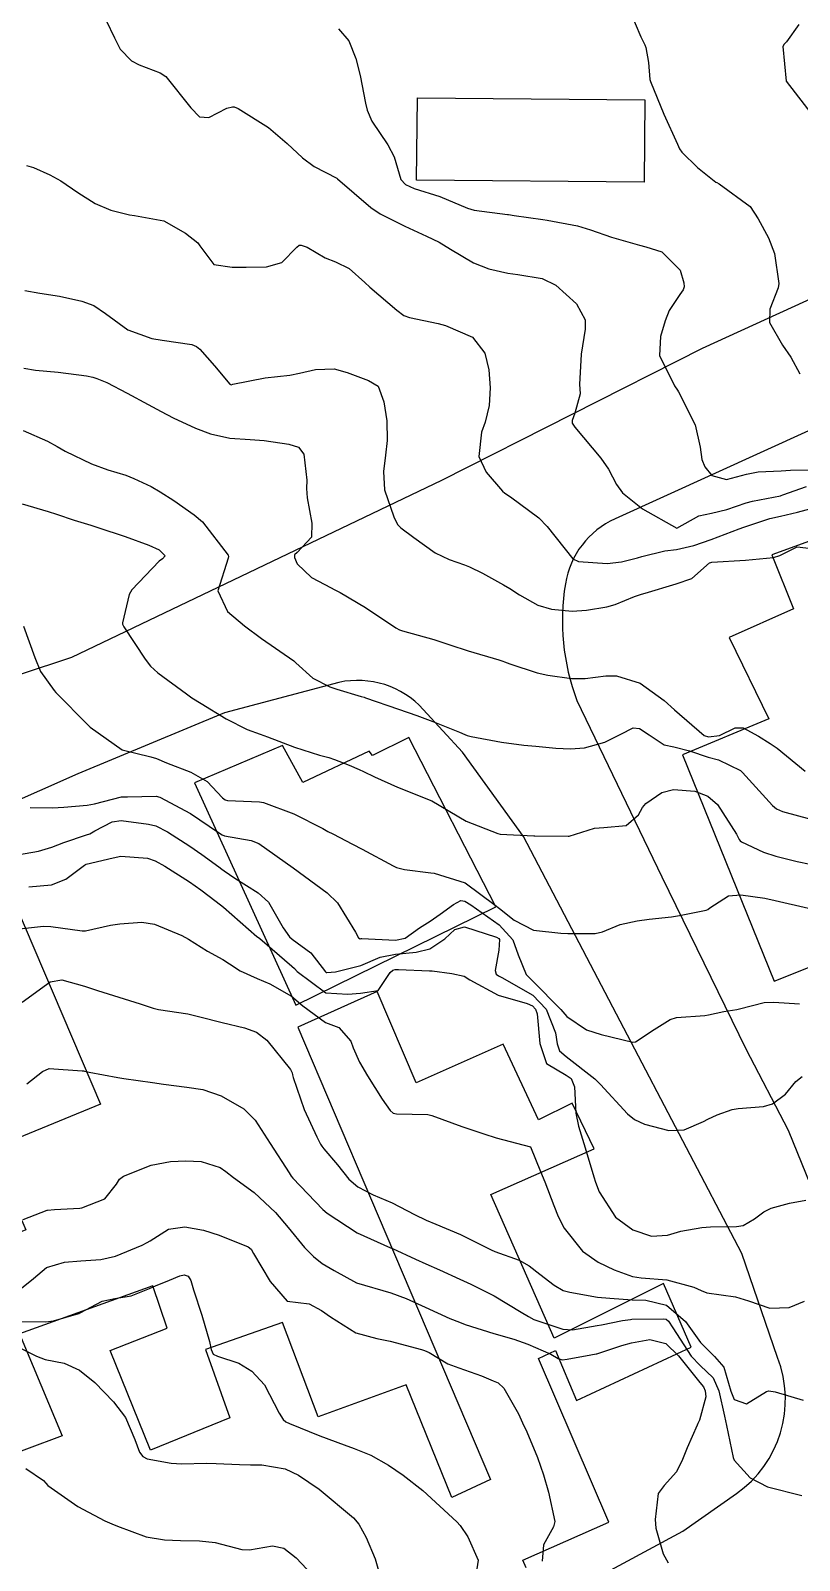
# Model space of a CAD drawing. Header units: metres. Extents: x 318500 to 325275, y 7408834 to 7428799.
# Drawn here: x 321699.1 to 321743.7, y 7422944.4 to 7423033.1 of the extents above; entities that cross this region are included whole.
import ezdxf

# ---------------------------------------------------------------- set-up
doc = ezdxf.new("R2010")
doc.units = ezdxf.units.M
doc.header["$MEASUREMENT"] = 0
for name, color, linetype in [('Curvas de Nivel 1m', 11, 'Continuous'), ('Curvas de Nivel 5m', 15, 'Continuous'), ('Edificações', 30, 'Continuous'), ('Vias Primárias', 230, 'Continuous')]:
    doc.layers.add(name, color=color, linetype=linetype)

msp = doc.modelspace()

# ---------------------------------------------------------------- linework, layer by layer
at = {"layer": 'Curvas de Nivel 1m', "flags": 128}
for points, elevation in [([(321702.96, 7423034.69), (321703.942, 7423032.675), (321704.261, 7423032.008), (321704.917, 7423031.336), (321705.371, 7423031.11), (321706.586, 7423030.635), (321706.907, 7423030.423), (321708.355, 7423028.615), (321708.872, 7423028.084), (321709.418, 7423028.055), (321710.457, 7423028.586), (321710.786, 7423028.677), (321710.881, 7423028.662), (321711.102, 7423028.577), (321712.864, 7423027.478), (321713.955, 7423026.539), (321714.842, 7423025.701), (321715.521, 7423025.204), (321716.83, 7423024.54), (321716.853, 7423024.522), (321716.869, 7423024.499), (321718.805, 7423022.836), (321719.357, 7423022.464), (321720.789, 7423021.743), (321722.046, 7423021.166), (321722.776, 7423020.811), (321723.435, 7423020.413), (321724.762, 7423019.613), (321725.651, 7423019.278), (321726.757, 7423019.026), (321727.339, 7423018.944), (321728.754, 7423018.705), (321729.545, 7423018.332), (321730.734, 7423017.24), (321731.251, 7423016.312), (321731.253, 7423015.771), (321731.017, 7423014.315), (321730.912, 7423012.556), (321730.938, 7423012.316), (321730.963, 7423012.018), (321730.649, 7423010.899), (321730.484, 7423010.48), (321730.486, 7423010.322), (321730.637, 7423010.091), (321732.15, 7423008.295), (321732.604, 7423007.652), (321733.07, 7423006.758), (321733.416, 7423006.278), (321734.576, 7423005.346), (321736.56, 7423004.24), (321737.851, 7423004.941), (321738.573, 7423005.093), (321739.463, 7423005.31), (321740.583, 7423005.697), (321740.964, 7423005.796), (321742.589, 7423006.113), (321742.627, 7423006.122), (321742.717, 7423006.158), (321744.09, 7423006.646)], 766), ([(321733.822, 7423034.277), (321734.479, 7423032.725), (321734.71, 7423032.263), (321734.766, 7423032.1), (321734.92, 7423031.237), (321734.999, 7423030.259), (321735.036, 7423030.13), (321735.811, 7423028.251), (321736.604, 7423026.493), (321736.716, 7423026.241), (321736.848, 7423026.031), (321737.758, 7423025.145), (321738.831, 7423024.305), (321738.894, 7423024.273), (321739.027, 7423024.207), (321740.811, 7423022.884), (321741.289, 7423022.175), (321741.879, 7423021.074), (321742.238, 7423020.165), (321742.489, 7423018.426), (321742.449, 7423018.163), (321741.96, 7423016.939), (321741.934, 7423016.168), (321742.7, 7423014.84), (321743.181, 7423014.153), (321743.71, 7423013.174)], 764), ([(321743.648, 7423033.451), (321742.934, 7423032.439), (321742.797, 7423032.296), (321742.725, 7423032.162), (321742.91, 7423030.16), (321744.468, 7423028.136)], 763), ([(321698.835, 7423025.269), (321699.244, 7423025.143), (321700.192, 7423024.72), (321700.825, 7423024.379), (321701.812, 7423023.703), (321702.806, 7423023.063), (321703.715, 7423022.676), (321704.796, 7423022.395), (321705.092, 7423022.359), (321706.791, 7423022.05), (321708.064, 7423021.333), (321708.772, 7423020.772), (321708.892, 7423020.608), (321709.695, 7423019.532), (321710.758, 7423019.359), (321711.566, 7423019.376), (321712.758, 7423019.389), (321713.654, 7423019.648), (321714.513, 7423020.533), (321714.66, 7423020.642), (321714.772, 7423020.641), (321715.122, 7423020.525), (321716.165, 7423019.91), (321716.762, 7423019.681), (321717.555, 7423019.285), (321718.468, 7423018.474), (321718.746, 7423018.205), (321720.31, 7423016.871), (321720.722, 7423016.573), (321721.05, 7423016.445), (321722.715, 7423016.098), (321723.136, 7423015.991), (321724.704, 7423015.302), (321725.426, 7423014.383), (321725.649, 7423013.411), (321725.727, 7423012.379), (321725.684, 7423011.35), (321725.434, 7423010.382), (321725.226, 7423009.789), (321725.082, 7423008.385), (321725.494, 7423007.488), (321726.458, 7423006.371), (321726.588, 7423006.264), (321726.908, 7423006.042), (321728.567, 7423004.821), (321729.034, 7423004.333), (321730.532, 7423002.45), (321730.862, 7423002.307), (321732.529, 7423002.18), (321733.359, 7423002.278), (321734.279, 7423002.519), (321734.535, 7423002.593), (321735.876, 7423002.918), (321736.548, 7423003.002), (321737.549, 7423003.224), (321738.554, 7423003.575), (321740.184, 7423004.186), (321740.451, 7423004.292), (321740.562, 7423004.33), (321741.952, 7423004.784), (321742.571, 7423004.923), (321743.569, 7423005.151), (321744.579, 7423005.42)], 767), ([(321698.739, 7423018.006), (321699.6, 7423017.864), (321700.735, 7423017.691), (321702.032, 7423017.395), (321702.727, 7423017.14), (321703.413, 7423016.68), (321704.706, 7423015.739), (321706.107, 7423015.231), (321706.698, 7423015.141), (321708.432, 7423014.874), (321708.692, 7423014.769), (321708.892, 7423014.607), (321709.734, 7423013.648), (321710.629, 7423012.581), (321710.67, 7423012.555), (321710.698, 7423012.552), (321710.803, 7423012.578), (321712.674, 7423012.949), (321714.102, 7423013.11), (321714.677, 7423013.211), (321715.603, 7423013.44), (321716.68, 7423013.477), (321717.443, 7423013.254), (321718.673, 7423012.789), (321719.23, 7423012.464), (321719.566, 7423011.551), (321719.747, 7423010.459), (321719.764, 7423009.317), (321719.664, 7423008.459), (321719.546, 7423007.516), (321719.607, 7423006.46), (321720.135, 7423004.886), (321720.36, 7423004.452), (321720.557, 7423004.253), (321721.307, 7423003.681), (321722.536, 7423002.806), (321723.346, 7423002.408), (321724.24, 7423002.107), (321724.526, 7423001.996), (321725.288, 7423001.617), (321726.516, 7423000.952), (321726.883, 7423000.734), (321727.432, 7423000.356), (321728.501, 7422999.759), (321729.299, 7422999.526), (321730.497, 7422999.418), (321731.329, 7422999.47), (321732.501, 7422999.666), (321732.979, 7422999.806), (321734.112, 7423000.266), (321734.511, 7423000.395), (321734.725, 7423000.469), (321736.522, 7423001.005), (321737.435, 7423001.318), (321738.47, 7423002.211), (321738.54, 7423002.248), (321738.595, 7423002.264), (321740.542, 7423002.383), (321742.182, 7423002.526), (321742.545, 7423002.644), (321743.55, 7423003.145), (321744.549, 7423003.029)], 768), ([(321698.678, 7423013.506), (321699.348, 7423013.402), (321700.676, 7423013.285), (321702.302, 7423013.065), (321702.673, 7423012.991), (321702.906, 7423012.92), (321703.494, 7423012.678), (321704.661, 7423012.066), (321705.886, 7423011.407), (321706.645, 7423010.993), (321707.338, 7423010.623), (321708.631, 7423010.031), (321709.513, 7423009.711), (321710.623, 7423009.458), (321711.809, 7423009.375), (321712.621, 7423009.31), (321714.055, 7423009.099), (321714.616, 7423008.924), (321714.922, 7423008.525), (321715.096, 7423007.024), (321715.081, 7423006.523), (321715.106, 7423005.998), (321715.378, 7423004.518), (321715.358, 7423003.708), (321714.534, 7423002.828), (321714.384, 7423002.68), (321714.373, 7423002.532), (321714.526, 7423002.161), (321715.369, 7423001.368), (321716.513, 7423000.769), (321716.69, 7423000.675), (321717.023, 7423000.492), (321718.497, 7422999.627), (321720.265, 7422998.452), (321720.478, 7422998.334), (321720.653, 7422998.272), (321722.47, 7422997.781), (321723.399, 7422997.473), (321724.461, 7422997.111), (321726.239, 7422996.595), (321726.462, 7422996.522), (321726.572, 7422996.479), (321726.875, 7422996.364), (321728.453, 7422995.844), (321729.072, 7422995.709), (321730.448, 7422995.507), (321731.239, 7422995.511), (321732.451, 7422995.659), (321733.066, 7422995.665), (321734.445, 7422995.238), (321735.83, 7422994.239), (321736.422, 7422993.701), (321738.143, 7422992.213), (321738.399, 7422992.128), (321739.039, 7422992.2), (321739.948, 7422992.646), (321740.407, 7422992.657), (321741.299, 7422992.167), (321741.988, 7422991.749), (321742.393, 7422991.468), (321744.014, 7422990.134)], 769), ([(321698.574, 7423005.647), (321700.088, 7423005.197), (321700.565, 7423005.039), (321701.598, 7423004.7), (321702.556, 7423004.402), (321702.962, 7423004.275), (321704.546, 7423003.743), (321705.935, 7423003.244), (321706.535, 7423002.981), (321706.878, 7423002.627), (321706.713, 7423002.443), (321706.527, 7423002.321), (321704.937, 7423000.654), (321704.78, 7423000.381), (321704.486, 7422999.063), (321704.398, 7422998.744), (321704.4, 7422998.661), (321704.478, 7422998.502), (321705.707, 7422996.641), (321706.032, 7422996.222), (321706.442, 7422995.846), (321708.115, 7422994.613), (321708.427, 7422994.396), (321708.967, 7422994.057), (321710.409, 7422993.176), (321711.639, 7422992.561), (321712.396, 7422992.282), (321712.813, 7422992.127), (321714.385, 7422991.525), (321715.825, 7422991.061), (321716.376, 7422990.921), (321716.699, 7422990.819), (321717.557, 7422990.482), (321718.136, 7422990.233), (321718.375, 7422990.124), (321719.029, 7422989.804), (321720.361, 7422989.213), (321722.35, 7422988.42), (321724.333, 7422987.243), (321726.181, 7422986.512), (321726.322, 7422986.486), (321728.27, 7422986.392), (321728.321, 7422986.392), (321730.264, 7422986.368), (321730.321, 7422986.376), (321731.79, 7422986.833), (321732.329, 7422986.866), (321733.617, 7422986.984), (321734.34, 7422987.598), (321734.58, 7422988.023), (321734.766, 7422988.254), (321735.696, 7422988.904), (321736.363, 7422989.074), (321737.602, 7422988.977), (321738.357, 7422988.687), (321738.921, 7422988.201), (321740.029, 7422986.48), (321740.183, 7422986.182), (321740.234, 7422986.096), (321740.319, 7422986.034), (321741.59, 7422985.439), (321742.311, 7422985.201), (321743.541, 7422984.904), (321744.306, 7422984.74)], 771), ([(321698.66, 7422998.555), (321699.305, 7422996.727), (321699.644, 7422995.924), (321700.431, 7422994.808), (321700.523, 7422994.709), (321702.402, 7422992.809), (321702.524, 7422992.688), (321704.381, 7422991.376), (321706.043, 7422990.967), (321706.374, 7422990.873), (321706.962, 7422990.624), (321708.365, 7422990.07), (321709.308, 7422989.544), (321710.211, 7422988.582), (321710.348, 7422988.477), (321710.483, 7422988.443), (321712.347, 7422988.357), (321712.577, 7422988.318), (321714.337, 7422987.653), (321716.025, 7422986.804), (321716.322, 7422986.64), (321716.603, 7422986.496), (321717.748, 7422985.912), (321718.311, 7422985.607), (321720.114, 7422984.639), (321720.301, 7422984.547), (321720.375, 7422984.523), (321720.771, 7422984.443), (321722.297, 7422984.242), (321722.484, 7422984.23), (321724.289, 7422983.667), (321726.029, 7422982.372), (321726.267, 7422982.164), (321727.123, 7422981.491), (321728.249, 7422980.909), (321729.827, 7422980.736), (321730.246, 7422980.726), (321731.821, 7422980.72), (321732.248, 7422980.814), (321733.281, 7422981.249), (321734.258, 7422981.464), (321734.964, 7422981.545), (321736.262, 7422981.684), (321736.724, 7422981.765), (321738.268, 7422982.067), (321738.372, 7422982.105), (321738.477, 7422982.207), (321739.557, 7422982.914), (321740.282, 7422982.964), (321741.676, 7422982.762), (321742.277, 7422982.641), (321744.206, 7422982.195)], 772), ([(321699.038, 7422988.031), (321700.34, 7422988.019), (321700.998, 7422988.046), (321702.342, 7422988.166), (321702.776, 7422988.251), (321704.35, 7422988.641), (321704.69, 7422988.655), (321706.351, 7422988.684), (321706.569, 7422988.628), (321708.336, 7422987.678), (321709.977, 7422986.585), (321710.179, 7422986.443), (321710.318, 7422986.381), (321711.873, 7422986.114), (321712.314, 7422985.932), (321714.3, 7422984.53), (321716.279, 7422983.072), (321716.884, 7422982.491), (321717.914, 7422980.806), (321718.091, 7422980.472), (321718.189, 7422980.421), (321718.24, 7422980.423), (321718.28, 7422980.429), (321720.239, 7422980.343), (321720.793, 7422980.442), (321721.633, 7422981.046), (321722.255, 7422981.438), (321722.825, 7422981.848), (321723.606, 7422982.4), (321724.034, 7422982.633), (321724.273, 7422982.595), (321724.602, 7422982.387), (321726.253, 7422981.23), (321727.045, 7422980.358), (321727.357, 7422979.479), (321727.825, 7422978.346), (321728.214, 7422977.959), (321729.825, 7422976.315), (321730.184, 7422975.902), (321731.329, 7422975.142), (321732.169, 7422974.867), (321734.012, 7422974.413), (321734.163, 7422974.431), (321735.257, 7422975.16), (321736.183, 7422975.742), (321736.552, 7422975.859), (321738.186, 7422975.968), (321738.398, 7422975.996), (321739.283, 7422976.194), (321740.052, 7422976.322), (321740.193, 7422976.353), (321741.636, 7422976.721), (321742.199, 7422976.739), (321743.685, 7422976.648)], 773), ([(321698.298, 7422985.291), (321699.533, 7422985.49), (321700.305, 7422985.73), (321701.003, 7422986.009), (321702.316, 7422986.442), (321702.495, 7422986.51), (321702.788, 7422986.683), (321703.804, 7422987.192), (321704.329, 7422987.266), (321705.899, 7422987.064), (321706.325, 7422986.957), (321707.011, 7422986.623), (321708.308, 7422985.793), (321709.011, 7422985.31), (321709.992, 7422984.585), (321710.167, 7422984.451), (321710.297, 7422984.355), (321710.922, 7422983.939), (321712.278, 7422983.083), (321712.869, 7422982.544), (321713.73, 7422981.053), (321714.084, 7422980.532), (321714.239, 7422980.401), (321715.32, 7422979.603), (321716.18, 7422978.501), (321716.219, 7422978.462), (321716.26, 7422978.459), (321716.765, 7422978.492), (321718.224, 7422978.861), (321719.347, 7422979.341), (321720.231, 7422979.526), (321721.434, 7422979.634), (321722.234, 7422979.829), (321723.096, 7422980.407), (321723.684, 7422980.963), (321724.251, 7422981.116), (321726.11, 7422980.504), (321726.241, 7422980.425), (321726.276, 7422980.369), (321726.234, 7422979.762), (321726.017, 7422978.577), (321726.084, 7422978.371), (321726.218, 7422978.257), (321726.415, 7422978.169), (321728.202, 7422977.15), (321728.987, 7422976.328), (321729.527, 7422974.962), (321729.615, 7422974.318), (321729.752, 7422973.912), (321730.153, 7422973.582), (321731.805, 7422972.293), (321732.135, 7422971.961), (321733.706, 7422970.266), (321734.105, 7422969.937), (321734.689, 7422969.664), (321736.096, 7422969.295), (321736.992, 7422969.325), (321738.104, 7422969.819), (321738.357, 7422969.956), (321738.906, 7422970.198), (321739.777, 7422970.523), (321740.116, 7422970.573), (321741.588, 7422970.688), (321742.12, 7422970.848), (321742.861, 7422971.411), (321743.465, 7422972.137), (321743.842, 7422972.434)], 774), ([(321698.244, 7422980.974), (321699.815, 7422981.148), (321700.246, 7422981.13), (321702.065, 7422980.869), (321702.243, 7422980.869), (321703.707, 7422981.209), (321704.249, 7422981.283), (321705.522, 7422981.37), (321706.249, 7422981.261), (321707.844, 7422980.614), (321708.238, 7422980.388), (321709.341, 7422979.703), (321710.226, 7422979.208), (321710.603, 7422978.953), (321711.226, 7422978.565), (321712.214, 7422978.121), (321712.941, 7422977.811), (321714.198, 7422977.096), (321714.858, 7422976.52), (321716.176, 7422975.568), (321716.946, 7422975.262), (321717.657, 7422974.478), (321717.775, 7422974.095), (321718.148, 7422973.266), (321718.624, 7422972.465), (321719.472, 7422971.104), (321719.923, 7422970.452), (321720.108, 7422970.308), (321720.298, 7422970.256), (321722.107, 7422970.221), (321722.349, 7422970.174), (321724.097, 7422969.526), (321725.375, 7422969.093), (321726.088, 7422968.878), (321728.08, 7422968.34), (321728.662, 7422966.927), (321728.899, 7422966.327), (321729.42, 7422964.938), (321729.672, 7422964.315), (321730.02, 7422963.632), (321731.085, 7422962.299), (321731.994, 7422961.658), (321732.924, 7422961.21), (321733.986, 7422960.836), (321734.49, 7422960.757), (321735.984, 7422960.626), (321737.548, 7422960.214), (321737.977, 7422960.011), (321738.305, 7422959.875), (321739.972, 7422959.653), (321740.729, 7422959.409), (321741.963, 7422958.985), (321743.08, 7422959.022), (321743.969, 7422959.405)], 776), ([(321698.58, 7422976.734), (321700.202, 7422977.924), (321700.88, 7422978.027), (321702.2, 7422977.663), (321702.946, 7422977.424), (321704.196, 7422977.036), (321705.427, 7422976.641), (321706.186, 7422976.387), (321706.496, 7422976.316), (321708.182, 7422976.062), (321708.884, 7422975.895), (321710.175, 7422975.555), (321711.474, 7422975.257), (321712.167, 7422974.998), (321712.772, 7422974.544), (321714.143, 7422972.825), (321714.246, 7422972.633), (321714.268, 7422972.528), (321714.298, 7422972.367), (321714.935, 7422970.518), (321715.668, 7422968.925), (321715.887, 7422968.503), (321715.96, 7422968.383), (321716.077, 7422968.24), (321716.878, 7422967.297), (321717.535, 7422966.478), (321718.053, 7422966.022), (321718.942, 7422965.565), (321720.04, 7422965.092), (321721.343, 7422964.43), (321722.025, 7422964.091), (321722.574, 7422963.859), (321724.013, 7422963.26), (321725.791, 7422962.372), (321725.999, 7422962.282), (321727.413, 7422961.768), (321727.991, 7422961.446), (321728.616, 7422960.961), (321729.438, 7422960.318), (321729.976, 7422960.017), (321730.364, 7422959.916), (321731.97, 7422959.631), (321732.685, 7422959.564), (321733.968, 7422959.475), (321734.767, 7422959.449), (321735.964, 7422959.168), (321737.074, 7422958.219), (321737.932, 7422956.994), (321738.758, 7422956.197), (321739.295, 7422955.57), (321739.702, 7422954.183), (321739.893, 7422953.7), (321740.613, 7422953.445), (321741.77, 7422954.152), (321741.901, 7422954.204), (321742.271, 7422954.146), (321743.893, 7422953.653)], 777), ([(321698.857, 7422972.001), (321699.765, 7422972.716), (321700.142, 7422972.895), (321702.066, 7422972.766), (321702.141, 7422972.754), (321702.197, 7422972.745), (321702.462, 7422972.685), (321704.136, 7422972.361), (321704.479, 7422972.31), (321706.132, 7422972.072), (321706.771, 7422971.983), (321708.128, 7422971.817), (321709.055, 7422971.667), (321710.121, 7422971.315), (321711.433, 7422970.56), (321712.1, 7422969.886), (321712.977, 7422968.541), (321714.063, 7422966.834), (321714.189, 7422966.656), (321714.292, 7422966.527), (321716.033, 7422964.711), (321716.273, 7422964.496), (321718.013, 7422963.358), (321719.958, 7422962.493), (321720, 7422962.475), (321720.062, 7422962.449), (321721.403, 7422961.838), (321721.992, 7422961.571), (321722.788, 7422961.208), (321723.983, 7422960.666), (321724.614, 7422960.384), (321725.97, 7422959.703), (321727.535, 7422958.768), (321727.952, 7422958.504), (321728.276, 7422958.335), (321729.942, 7422957.764), (321730.519, 7422957.726), (321731.945, 7422957.984), (321732.199, 7422958.033), (321733.417, 7422958.268), (321733.872, 7422958.341), (321733.951, 7422958.344), (321735.806, 7422958.378), (321735.952, 7422958.345), (321736.08, 7422958.229), (321736.328, 7422957.843), (321737.397, 7422956.215), (321737.915, 7422955.672), (321738.668, 7422954.959), (321739.002, 7422954.193), (321739.336, 7422952.73), (321739.446, 7422952.186), (321739.842, 7422950.326), (321739.897, 7422950.179), (321740.817, 7422949.153), (321741.825, 7422948.631), (321743.82, 7422948.13)], 778), ([(321698.626, 7422964.126), (321700.03, 7422964.683), (321700.055, 7422964.684), (321700.447, 7422964.706), (321701.93, 7422964.792), (321702.032, 7422964.806), (321703.37, 7422965.34), (321704.053, 7422966.174), (321704.233, 7422966.481), (321704.453, 7422966.654), (321706.067, 7422967.292), (321707.192, 7422967.496), (321708.069, 7422967.534), (321708.962, 7422967.49), (321710.066, 7422967.152), (321710.4, 7422966.912), (321710.845, 7422966.568), (321712.047, 7422965.699), (321713.28, 7422964.537), (321714.017, 7422963.67), (321714.968, 7422962.515), (321715.475, 7422961.988), (321715.991, 7422961.583), (321716.672, 7422961.175), (321717.98, 7422960.47), (321719.971, 7422959.878), (321720.86, 7422959.543), (321721.959, 7422959.052), (321723.398, 7422958.398), (321723.947, 7422958.172), (321724.282, 7422958.049), (321725.937, 7422957.518), (321727.1, 7422957.185), (321727.928, 7422956.902), (321729.26, 7422956.32), (321729.68, 7422956.076), (321729.917, 7422955.995), (321730.193, 7422956.032), (321731.577, 7422956.293), (321731.878, 7422956.333), (321731.921, 7422956.342), (321733.37, 7422956.827), (321733.931, 7422956.98), (321734.995, 7422957.183), (321735.931, 7422956.951), (321736.655, 7422956.223), (321737.905, 7422954.684), (321738.12, 7422954.425), (321738.215, 7422954.205), (321738.249, 7422953.851), (321737.874, 7422952.501), (321737.781, 7422952.302), (321737.741, 7422952.211), (321737.172, 7422950.895), (321736.89, 7422950.22), (321736.551, 7422949.505), (321735.825, 7422948.702), (321735.49, 7422948.235), (321735.306, 7422946.729), (321735.343, 7422946.237), (321735.768, 7422944.744), (321736.064, 7422944.227)], 779), ([(321698.451, 7422958.224), (321699.942, 7422958.2), (321700.396, 7422958.251), (321701.858, 7422958.691), (321701.927, 7422958.714), (321701.951, 7422958.728), (321703.228, 7422959.404), (321703.963, 7422959.553), (321704.899, 7422959.713), (321705.973, 7422960.131), (321706.323, 7422960.278), (321707.132, 7422960.618), (321707.732, 7422960.863), (321707.983, 7422960.915), (321708.216, 7422960.84), (321708.357, 7422960.604), (321708.514, 7422960.06), (321709.004, 7422958.594), (321709.452, 7422957.062), (321709.541, 7422956.586), (321709.665, 7422956.331), (321709.916, 7422956.209), (321711.147, 7422955.796), (321711.908, 7422955.337), (321712.647, 7422954.543), (321713.499, 7422952.91), (321713.713, 7422952.532), (321713.868, 7422952.407), (321714.082, 7422952.311), (321715.856, 7422951.589), (321717.269, 7422951.058), (321717.846, 7422950.853), (321718.804, 7422950.46), (321719.834, 7422949.886), (321720.688, 7422949.297), (321721.82, 7422948.42), (321723.793, 7422946.601), (321723.984, 7422946.388), (321724.444, 7422945.72), (321725.043, 7422944.377), (321724.871, 7422943.257)], 781), ([(321698.362, 7422956.733), (321699.401, 7422956.204), (321699.913, 7422956.023), (321701.014, 7422955.797), (321701.907, 7422955.4), (321702.786, 7422954.671), (321703.883, 7422953.556), (321704.576, 7422952.649), (321705.117, 7422951.375), (321705.392, 7422950.637), (321705.584, 7422950.38), (321705.836, 7422950.25), (321707.214, 7422949.997), (321707.833, 7422949.953), (321709.245, 7422949.997), (321709.834, 7422949.986), (321711.19, 7422949.916), (321711.834, 7422949.908), (321712.481, 7422949.896), (321713.831, 7422949.675), (321714.613, 7422949.304), (321715.82, 7422948.5), (321717.795, 7422946.834), (321718.11, 7422946.467), (321718.543, 7422945.698), (321719.054, 7422944.457), (321719.584, 7422942.609)], 782), ([(321698.793, 7422949.689), (321699.823, 7422949.002), (321699.947, 7422948.834), (321700.067, 7422948.706), (321701.802, 7422947.497), (321703.376, 7422946.664), (321703.787, 7422946.479), (321704.1, 7422946.341), (321705.777, 7422945.736), (321706.832, 7422945.556), (321707.774, 7422945.513), (321708.867, 7422945.496), (321709.772, 7422945.395), (321711.324, 7422944.999), (321711.766, 7422944.967), (321713.096, 7422945.211), (321713.768, 7422945.078), (321714.468, 7422944.519), (321715.088, 7422943.845)], 783)]:
    msp.add_lwpolyline(points, dxfattribs=dict(at, elevation=elevation))
at = {"layer": 'Curvas de Nivel 5m', "flags": 128}
for points, elevation in [([(321716.94, 7423033.192), (321717.534, 7423032.494), (321717.946, 7423031.463), (321718.196, 7423030.487), (321718.497, 7423028.873), (321718.597, 7423028.483), (321718.87, 7423027.833), (321719.792, 7423026.466), (321720.154, 7423025.768), (321720.546, 7423024.453), (321720.826, 7423024.155), (321721.333, 7423023.931), (321722.816, 7423023.47), (321724.41, 7423022.8), (321724.804, 7423022.672), (321726.746, 7423022.425), (321726.801, 7423022.415), (321727.125, 7423022.365), (321728.797, 7423022.133), (321729.037, 7423022.097), (321730.792, 7423021.775), (321731.557, 7423021.54), (321732.782, 7423021.114), (321734.402, 7423020.639), (321734.774, 7423020.545), (321735.695, 7423020.251), (321736.759, 7423019.188), (321736.977, 7423018.461), (321736.984, 7423018.236), (321736.925, 7423018.06), (321736.743, 7423017.786), (321736.119, 7423016.856), (321735.879, 7423016.248), (321735.61, 7423015.347), (321735.559, 7423014.251), (321736.427, 7423012.488), (321736.595, 7423012.241), (321736.668, 7423012.13), (321737.623, 7423010.225), (321737.918, 7423008.923), (321738.023, 7423008.219), (321738.183, 7423007.794), (321738.601, 7423007.285), (321739.45, 7423007.045), (321740.608, 7423007.356), (321741.292, 7423007.491), (321742.611, 7423007.547), (321743.168, 7423007.595), (321744.612, 7423007.615)], 765), ([(321698.627, 7423009.9), (321700.055, 7423009.282), (321700.614, 7423008.962), (321701.067, 7423008.705), (321702.603, 7423007.97), (321703.546, 7423007.622), (321704.596, 7423007.296), (321705.058, 7423007.116), (321706.06, 7423006.638), (321706.586, 7423006.338), (321707.373, 7423005.827), (321708.566, 7423005.011), (321709.035, 7423004.603), (321710.531, 7423002.658), (321710.554, 7423002.58), (321710.529, 7423002.497), (321709.933, 7423000.589), (321710.492, 7422999.397), (321711.478, 7422998.565), (321712.469, 7422997.834), (321714.337, 7422996.531), (321714.449, 7422996.426), (321715.448, 7422995.523), (321716.435, 7422995.019), (321716.828, 7422994.888), (321718.252, 7422994.473), (321718.429, 7422994.421), (321718.5, 7422994.398), (321720.419, 7422993.724), (321721.485, 7422993.363), (321722.409, 7422993.027), (321723.949, 7422992.397), (321724.261, 7422992.255), (321724.398, 7422992.201), (321724.638, 7422992.147), (321726.395, 7422991.823), (321727.69, 7422991.648), (321728.392, 7422991.587), (321729.547, 7422991.478), (321730.391, 7422991.423), (321731.209, 7422991.485), (321732.395, 7422991.811), (321733.312, 7422992.276), (321734.023, 7422992.648), (321734.405, 7422992.619), (321734.962, 7422992.252), (321735.821, 7422991.666), (321736.393, 7422991.54), (321737.303, 7422991.309), (321738.387, 7422990.957), (321738.974, 7422990.79), (321740.251, 7422990.182), (321740.378, 7422990.069), (321742.109, 7422988.154), (321742.347, 7422987.952), (321742.689, 7422987.802), (321744.338, 7422987.348)], 770), ([(321698.969, 7422983.422), (321700.278, 7422983.541), (321701.117, 7422983.866), (321702.196, 7422984.691), (321702.254, 7422984.727), (321702.291, 7422984.739), (321703.853, 7422985.111), (321704.298, 7422985.207), (321705.849, 7422985.085), (321706.294, 7422984.928), (321706.861, 7422984.624), (321708.281, 7422983.724), (321708.936, 7422983.257), (321709.84, 7422982.586), (321710.265, 7422982.248), (321712.203, 7422980.551), (321712.226, 7422980.536), (321712.24, 7422980.521), (321712.363, 7422980.424), (321714.223, 7422978.828), (321714.38, 7422978.686), (321714.536, 7422978.525), (321716.202, 7422977.275), (321717.479, 7422977.203), (321718.202, 7422977.259), (321719.239, 7422977.425), (321719.927, 7422978.453), (321720.077, 7422978.596), (321720.222, 7422978.628), (321720.405, 7422978.631), (321722.221, 7422978.564), (321722.367, 7422978.563), (321723.501, 7422978.401), (321724.218, 7422978.244), (321724.561, 7422978.04), (321726.202, 7422977.139), (321727.872, 7422976.668), (321728.193, 7422976.518), (321728.363, 7422976.337), (321728.467, 7422976.055), (321728.622, 7422974.333), (321729.008, 7422973.186), (321730.142, 7422972.514), (321730.433, 7422972.307), (321730.618, 7422971.82), (321730.709, 7422970.304), (321730.858, 7422969.543), (321731.24, 7422968.298), (321731.753, 7422966.603), (321731.849, 7422966.292), (321732.052, 7422965.732), (321733.007, 7422964.275), (321734.019, 7422963.531), (321735.1, 7422963.158), (321736.015, 7422963.218), (321736.792, 7422963.449), (321738.022, 7422963.678), (321738.515, 7422963.711), (321740.023, 7422963.719), (321740.419, 7422963.779), (321741.079, 7422964.164), (321741.614, 7422964.579), (321742.04, 7422964.795), (321743.101, 7422965.083), (321744.047, 7422965.251)], 775), ([(321698.546, 7422960.157), (321699.234, 7422960.721), (321699.986, 7422961.344), (321701.038, 7422961.651), (321701.99, 7422961.738), (321703.14, 7422961.821), (321703.993, 7422962.007), (321705.545, 7422962.637), (321705.84, 7422962.795), (321706.004, 7422962.906), (321707.062, 7422963.572), (321708.016, 7422963.702), (321709.096, 7422963.512), (321710.01, 7422963.229), (321711.682, 7422962.555), (321711.858, 7422962.411), (321711.996, 7422962.168), (321712.966, 7422960.54), (321713.963, 7422959.403), (321715.238, 7422959.233), (321715.955, 7422958.865), (321716.473, 7422958.492), (321717.936, 7422957.56), (321719.15, 7422957.24), (321719.929, 7422957.082), (321721.743, 7422956.602), (321721.922, 7422956.543), (321722.187, 7422956.416), (321723.272, 7422955.758), (321723.911, 7422955.528), (321725.223, 7422955.06), (321725.904, 7422954.782), (321726.189, 7422954.652), (321726.536, 7422954.36), (321727.369, 7422952.856), (321727.616, 7422952.344), (321727.862, 7422951.815), (321728.484, 7422950.33), (321728.83, 7422949.325), (321729.114, 7422948.321), (321729.483, 7422946.627), (321729.417, 7422946.316), (321728.837, 7422945.261), (321728.757, 7422944.325)], 780)]:
    msp.add_lwpolyline(points, dxfattribs=dict(at, elevation=elevation))
at = {"layer": 'Edificações'}
for points in [[(321721.509, 7423029.194), (321734.711, 7423029.078), (321734.669, 7423024.293), (321721.467, 7423024.409)], [(321714.462, 7422976.566), (321726.054, 7422982.261), (321721.01, 7422992.09), (321718.914, 7422991.043), (321718.718, 7422991.305), (321714.854, 7422989.472), (321713.675, 7422991.632), (321708.57, 7422989.463)], [(321697.633, 7422983.691), (321703.118, 7422970.827), (321693.836, 7422967.016), (321694.556, 7422965.651), (321697.332, 7422966.906), (321698.786, 7422963.537), (321695.746, 7422962.282), (321697.794, 7422957.581), (321688.608, 7422953.948), (321686.485, 7422958.904), (321679.611, 7422956.327), (321678.157, 7422959.696), (321677.034, 7422959.234), (321672.731, 7422969.883), (321681.257, 7422973.119), (321679.829, 7422976.55)]]:
    msp.add_lwpolyline(points, close=True, dxfattribs=at)
for points in [[(321747.462, 7423004.636), (321742.069, 7423002.689), (321743.342, 7422999.545), (321739.597, 7422997.898), (321741.908, 7422993.175), (321736.89, 7422991.079), (321742.214, 7422977.961), (321772.788, 7422990.178)], [(321727.831, 7422943.933), (321727.638, 7422944.385), (321732.612, 7422946.581), (321728.547, 7422956.081), (321729.516, 7422956.533), (321730.744, 7422953.628), (321737.398, 7422956.727), (321735.785, 7422960.419), (321729.454, 7422957.255), (321725.769, 7422965.59), (321731.777, 7422968.238), (321730.485, 7422970.885), (321728.546, 7422969.917), (321726.479, 7422974.307), (321721.43, 7422972.06), (321719.169, 7422977.355), (321714.582, 7422975.288), (321718.782, 7422965.392), (321725.762, 7422949.047), (321723.501, 7422948.014), (321720.852, 7422954.535), (321715.75, 7422952.682), (321713.689, 7422958.151), (321709.211, 7422956.594), (321710.633, 7422952.635), (321706.025, 7422950.754), (321703.689, 7422956.527), (321706.999, 7422957.825), (321706.155, 7422960.29), (321698.423, 7422957.508), (321700.893, 7422951.593), (321696.739, 7422950.037)]]:
    msp.add_lwpolyline(points, dxfattribs=at)
at = {"layer": 'Vias Primárias'}
for points in [[(323715.644, 7420145.548, 0), (323709.04, 7420132.939)], [(323831.088, 7420001.787, 0), (323833.844, 7420008.443, 0.220888)], [(321778.923, 7423040.27), (321765.13, 7423025.03), (321758.453, 7423018.24), (321756.786, 7423016.574), (321755.563, 7423015.575), (321747.228, 7423011.243), (321732.985, 7423004.78, 0.250942), (321730.096, 7423001.003, 0.130457), (321730.763, 7422994.227), (321735.689, 7422984.015), (321740.56, 7422974.028), (321743.033, 7422969.309), (321751.809, 7422947.71), (321756.313, 7422935.66), (321758.111, 7422932.177), (321760.247, 7422927.234), (321761.596, 7422923.863), (321762.837, 7422917.103), (321764.073, 7422907.44), (321764.412, 7422900.672, -0.100933), (321763.626, 7422895.504, -0.081375)], [(321671.779, 7422917.848), (321681.846, 7422921.847), (321708.858, 7422933.372), (321731.501, 7422943.142), (321736.91, 7422946.06), (321740.024, 7422948.239, 0.346045), (321742.411, 7422956.123), (321740.333, 7422962.158), (321733.483, 7422975.23), (321727.665, 7422986.357), (321724.136, 7422991.233), (321721.853, 7422993.723, 0.265458), (321716.961, 7422995.288), (321710.311, 7422993.519), (321701.8, 7422989.991), (321678.844, 7422979.813), (321650.492, 7422967.569)]]:
    msp.add_lwpolyline(points, format="xyb", dxfattribs=at)
msp.add_lwpolyline([(321604.037, 7422991.515), (321618.569, 7422991.702), (321643.642, 7422992.372), (321656.73, 7422992.843), (321668.666, 7422992.251), (321671.967, 7422991.661), (321675.269, 7422991.19), (321678.688, 7422991.072), (321682.815, 7422991.779), (321692.501, 7422993.795), (321701.462, 7422996.741), (321722.935, 7423007.005), (321738.047, 7423014.676), (321749.956, 7423020.097), (321753.386, 7423022.236), (321756.923, 7423025.3), (321779.929, 7423049.004)], dxfattribs=at)

doc.saveas('drawing.dxf')
